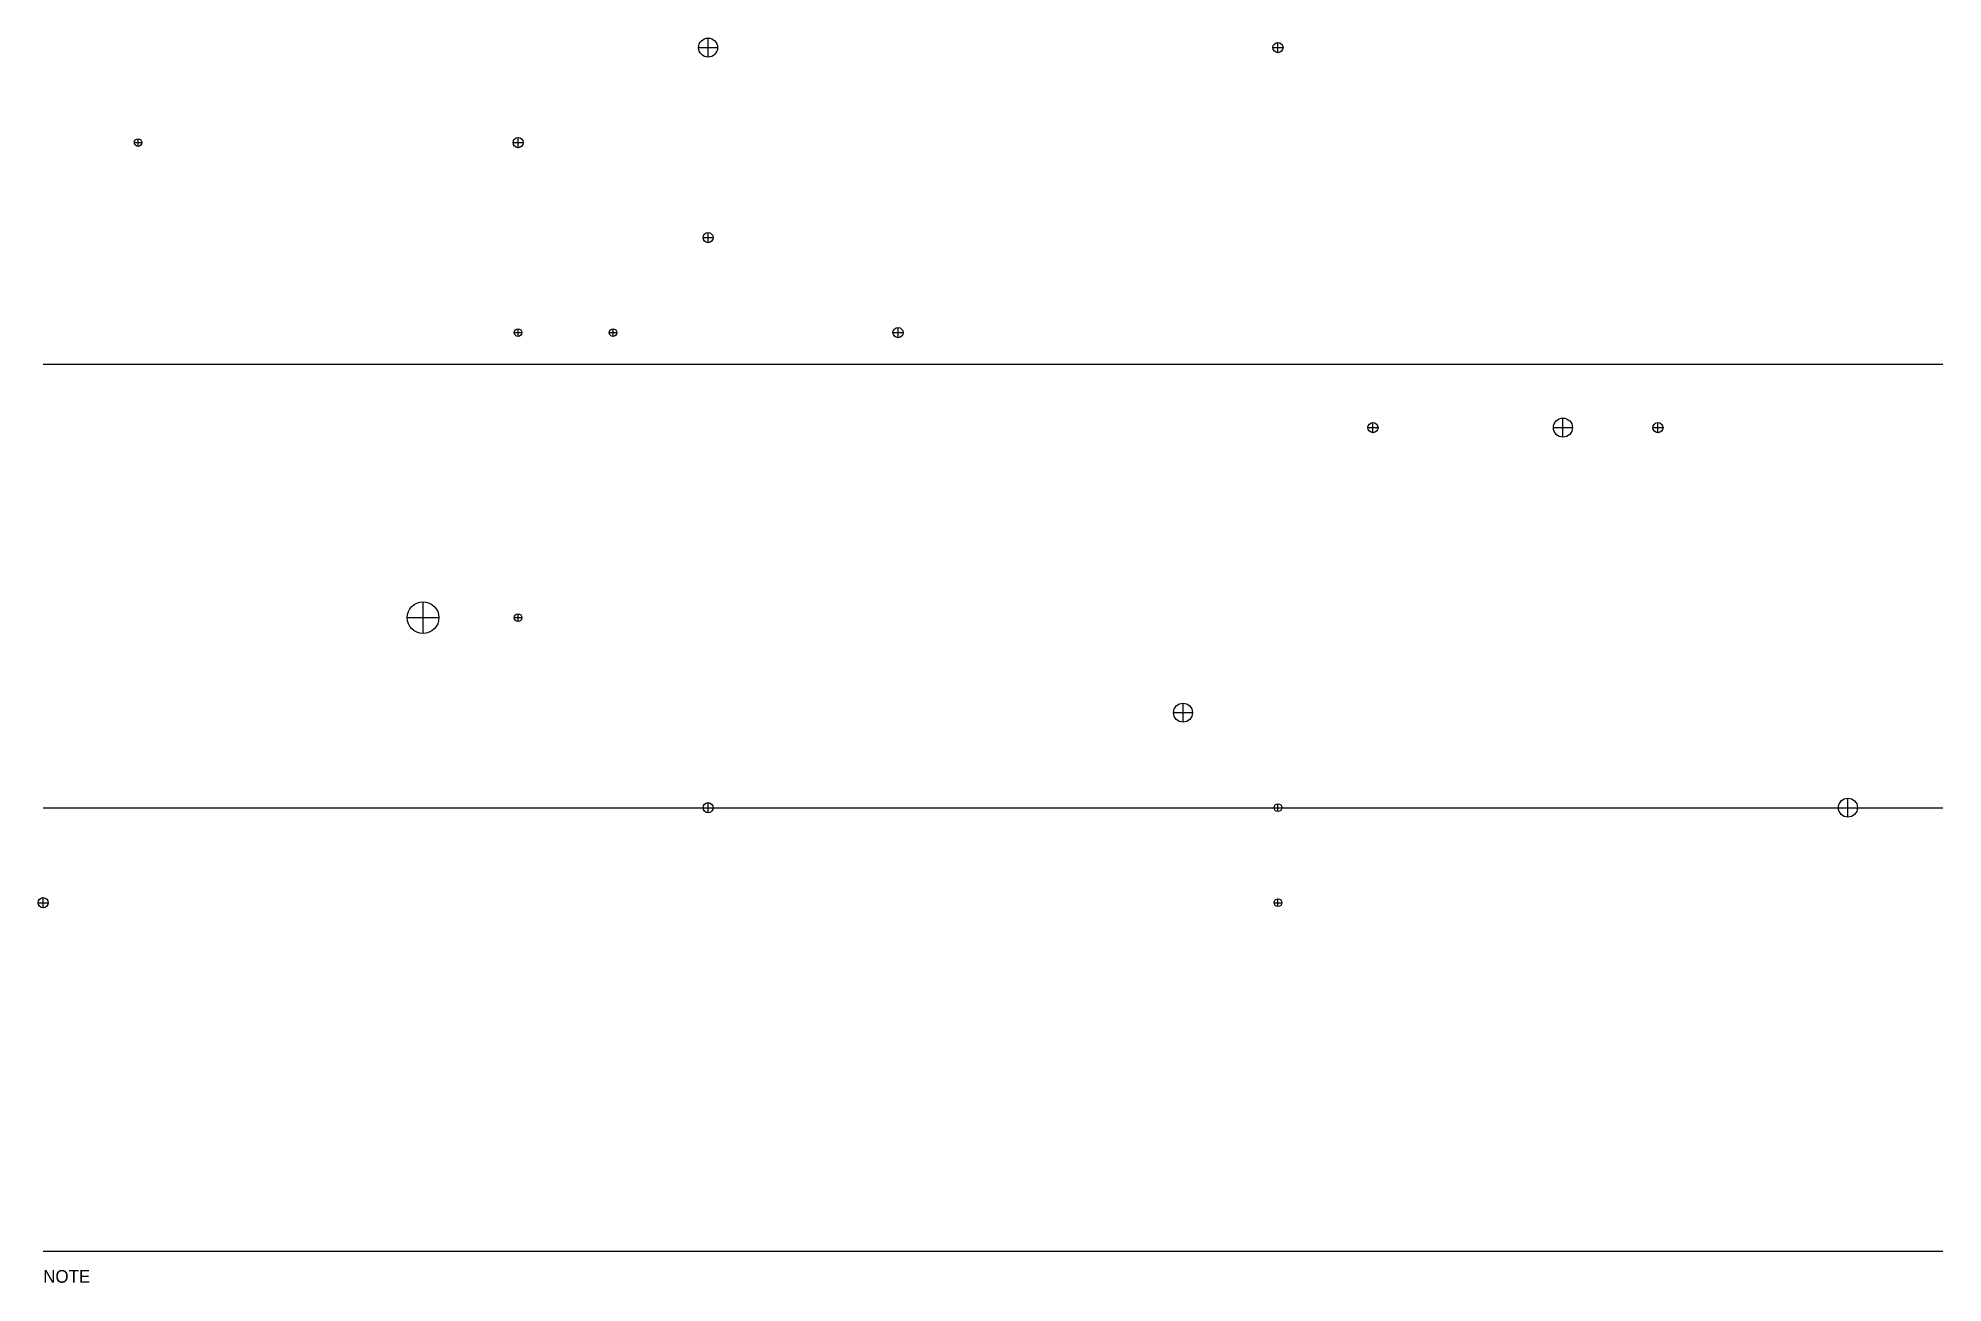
# Model space of a CAD drawing. Header units: millimetres. Extents: x -80 to 30000, y -503 to 19150.
import ezdxf

# ---------------------------------------------------------------- set-up
doc = ezdxf.new("R2010")
doc.units = ezdxf.units.MM
for name, color, linetype in [('A-WALL', 7, 'Continuous'), ('E-ANNO', 7, 'Continuous'), ('E-LIGHT', 7, 'Continuous'), ('E-PANEL', 7, 'Continuous'), ('E-POWER', 7, 'Continuous'), ('E-SWITCH', 7, 'Continuous')]:
    doc.layers.add(name, color=color, linetype=linetype)

# ---------------------------------------------------------------- blocks, each defined once
blk = doc.blocks.new('LIGHT_A')
for p, q in [((-150, 0), (150, 0)), ((0, -150), (0, 150))]:
    blk.add_line(p, q)
blk.add_circle((0, 0), 150)
blk = doc.blocks.new('OUTLET_2P')
for p, q in [((-80, 0), (80, 0)), ((0, -80), (0, 80))]:
    blk.add_line(p, q)
blk.add_circle((0, 0), 80)
blk = doc.blocks.new('SWITCH_1G')
for p, q in [((-60, 0), (60, 0)), ((0, -60), (0, 60))]:
    blk.add_line(p, q)
blk.add_circle((0, 0), 60)
blk = doc.blocks.new('PANEL_DB')
for p, q in [((-250, 0), (250, 0)), ((0, -250), (0, 250))]:
    blk.add_line(p, q)
blk.add_circle((0, 0), 250)

msp = doc.modelspace()

# ---------------------------------------------------------------- linework, layer by layer
at = {"layer": 'A-WALL'}
for p, q in [((0, 14000), (30000, 14000)), ((0, 7000), (30000, 7000)), ((0, 0), (30000, 0))]:
    msp.add_line(p, q, dxfattribs=at)

# ---------------------------------------------------------------- block references
at = {"layer": 'E-LIGHT'}
for p in [(10500, 19000), (24000, 13000), (18000, 8500), (28500, 7000)]:
    msp.add_blockref('LIGHT_A', p, dxfattribs=at)
at = {"layer": 'E-PANEL'}
msp.add_blockref('PANEL_DB', (6000, 10000), dxfattribs=at)
at = {"layer": 'E-POWER'}
for p in [(19500, 19000), (7500, 17500), (10500, 16000), (13500, 14500), (21000, 13000), (25500, 13000), (10500, 7000), (0, 5500)]:
    msp.add_blockref('OUTLET_2P', p, dxfattribs=at)
at = {"layer": 'E-SWITCH'}
for p in [(1500, 17500), (7500, 14500), (9000, 14500), (7500, 10000), (19500, 7000), (19500, 5500)]:
    msp.add_blockref('SWITCH_1G', p, dxfattribs=at)

# ---------------------------------------------------------------- texts
at = {"layer": 'E-ANNO'}
msp.add_text('NOTE', height=200, dxfattribs=at).set_placement((0, -500))

doc.saveas('drawing.dxf')
